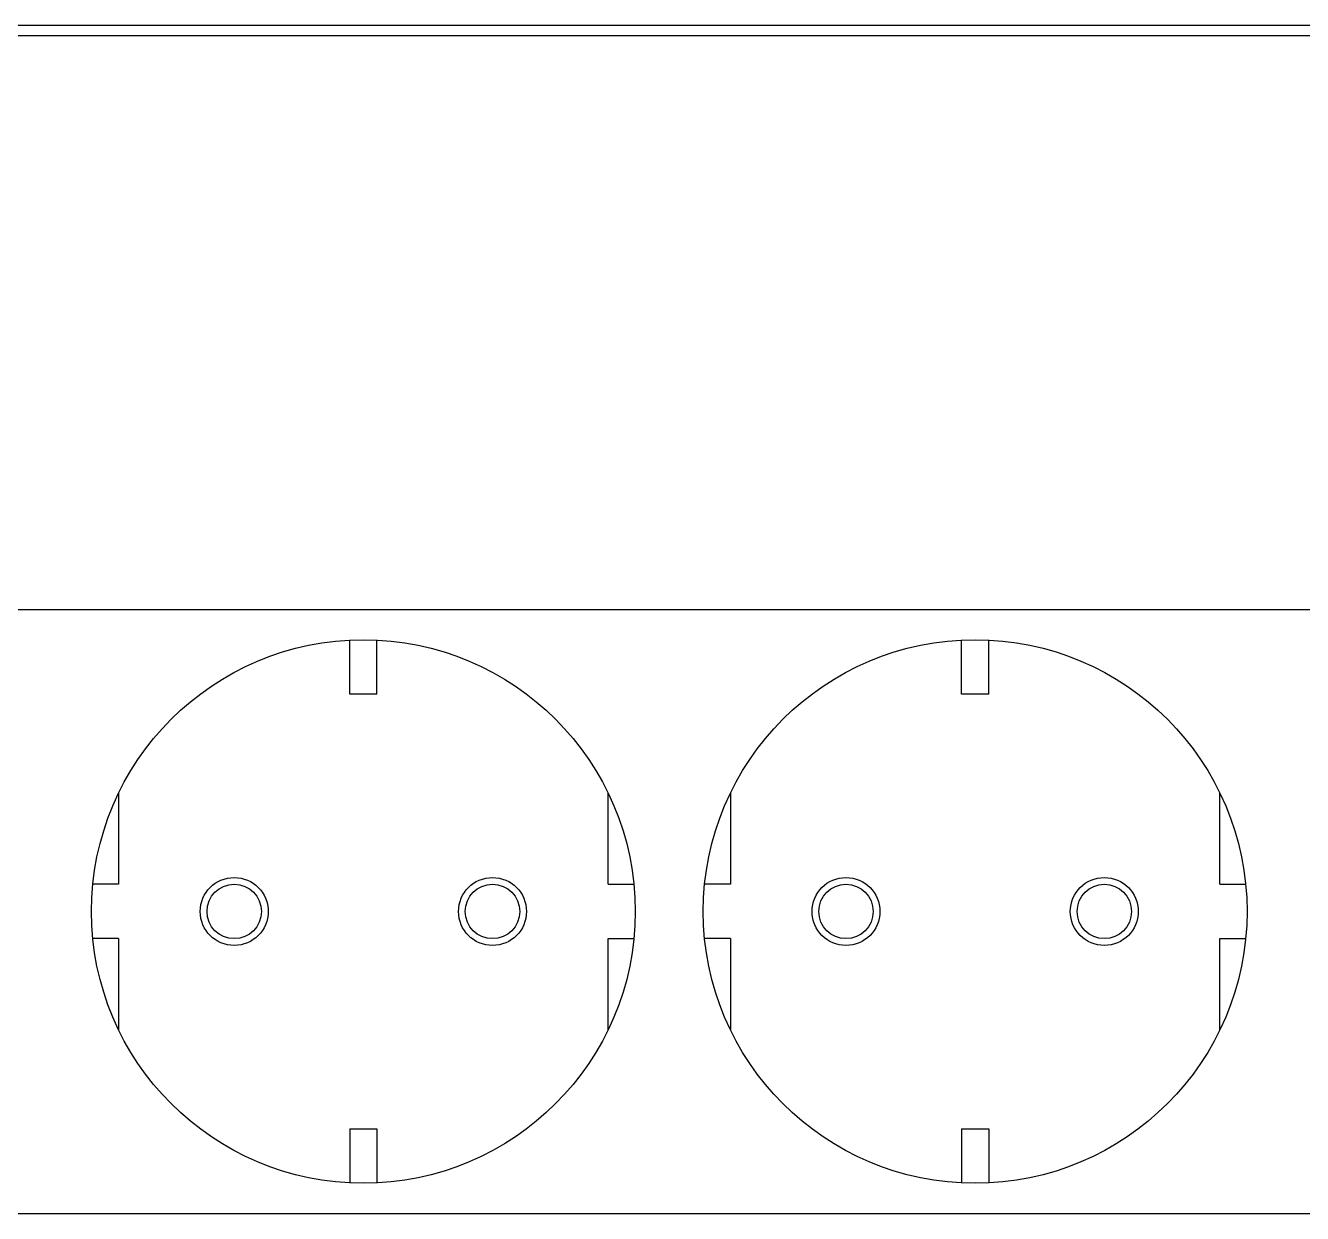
# Model space of a CAD drawing. Extents: x -260425 to 1294666, y -169889 to -2349.
# Drawn here: x 960999 to 961938, y -30676 to -29801 of the extents above; entities that cross this region are included whole.
import ezdxf
from ezdxf.enums import TextEntityAlignment as Align

# ---------------------------------------------------------------- set-up
doc = ezdxf.new("R2010")
doc.units = 0
doc.header["$LTSCALE"] = 100
doc.styles.add('1ISOCPEUR', font='isocpeui.ttf', dxfattribs={"height": 250})

# ---------------------------------------------------------------- blocks, each defined once
blk = doc.blocks.new("19'' блок розеток")
at = {"color": 0, "linetype": 'ByBlock', "lineweight": -2}
for p, q in [((174.5, 22.225), (625.5, 22.225)), ((324.5, 16), (324.5, 19.975)), ((326.5, 16), (326.5, 19.975)), ((369.5, 16), (369.5, 19.975)), ((371.5, 16), (371.5, 19.975)), ((326.5, 16), (324.5, 16)), ((371.5, 16), (369.5, 16)), ((307.5, 8.718), (307.5, 2)), ((343.5, 2), (343.5, 8.718)), ((352.5, 8.718), (352.5, 2)), ((388.5, 2), (388.5, 8.718)), ((307.5, 2), (305.6, 2)), ((343.5, 2), (345.4, 2)), ((352.5, 2), (350.6, 2)), ((388.5, 2), (390.4, 2)), ((307.5, -2), (305.6, -2)), ((307.5, -2), (307.5, -8.718)), ((343.5, -2), (345.4, -2)), ((343.5, -8.718), (343.5, -2)), ((352.5, -2), (350.6, -2)), ((352.5, -2), (352.5, -8.718)), ((388.5, -2), (390.4, -2)), ((388.5, -8.718), (388.5, -2)), ((324.5, -16), (324.5, -19.975)), ((324.5, -16), (326.5, -16)), ((326.5, -16), (326.5, -19.975)), ((369.5, -16), (369.5, -19.975)), ((369.5, -16), (371.5, -16)), ((371.5, -16), (371.5, -19.975)), ((174.5, -22.225), (625.5, -22.225))]:
    blk.add_line(p, q, dxfattribs=at)
for centre, radius in [((325.5, 0), 20), ((370.5, 0), 20), ((316, 0), 2.5), ((316, 0), 2), ((335, 0), 2.5), ((335, 0), 2), ((361, 0), 2.5), ((361, 0), 2), ((380, 0), 2.5), ((380, 0), 2)]:
    blk.add_circle(centre, radius, dxfattribs=at)
at = {"color": 0, "lineweight": -2, "style": '1ISOCPEUR', "oblique": 15, "flags": 8}
blk.add_attdef('НАИМЕНОВАНИЕ', text='', height=25, dxfattribs=at).set_placement((750, 0), align=Align.MIDDLE_LEFT)
blk = doc.blocks.new('SE2600 ОПЕРАТОР PRO')
at = {"color": 7}
for p, q in [((16273.8, 25.6), (722, 25.6)), ((4109.6, 0), (7497.2, 0)), ((7497.2, 0), (10884.8, 0))]:
    blk.add_line(p, q, dxfattribs=at)

msp = doc.modelspace()

# ---------------------------------------------------------------- block references
at = {"color": 252, "lineweight": 0, "xscale": 0.28485, "yscale": 0.28485, "zscale": 0.28485}
msp.add_blockref('SE2600 ОПЕРАТОР PRO', (959567.19, -29808.6), dxfattribs=at)
at = {"xscale": 10, "yscale": 10, "zscale": 10}
msp.add_blockref("19'' блок розеток", (957992.14, -30453.35), dxfattribs=at)

doc.saveas('drawing.dxf')
